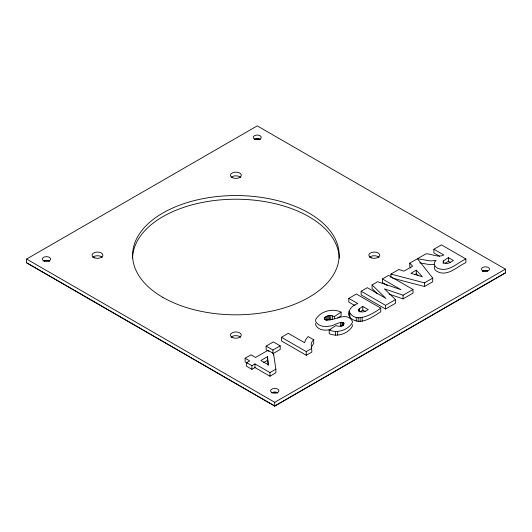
<?xml version="1.0" encoding="UTF-8"?>
<svg xmlns="http://www.w3.org/2000/svg" width="532" height="532" viewBox="0 0 532 532"><rect width="100%" height="100%" fill="white"/><g stroke="black" fill="none" stroke-linecap="round" stroke-linejoin="round"><path stroke-width="0.8" d="M443.156 261.365L443.109 261.963C445.623 265.721 450.671 262.17 453.377 260.5L448.416 257.634L443.568 260.813L443.109 263.433M434.425 266.16C433.061 270.529 438.78 272.65 442.159 273.069C451.222 273.628 458.125 266.007 465.879 262.635L465.879 258.971L441.467 244.88L433.893 249.249L433.893 252.913L439.552 256.185M348.786 298.386L356.367 294.01L380.772 308.108L380.772 311.772C372.593 316.906 360.59 326.156 350.96 318.316C345.228 312.829 351.738 305.129 357.843 303.612L348.786 298.386L348.786 302.05L355.057 305.667M311.287 347.349L313.7 343.419L313.7 339.755L308.141 336.543L305.734 339.662L304.563 342.701L288.291 333.311L281.435 337.275L281.435 340.939L306.259 355.27L311.872 352.031C311.985 347.762 309.425 343.087 313.7 339.755M337.734 318.016L341.092 315.815L341.092 312.151L334.369 316.553C331.15 314.984 326.129 315.044 324.207 318.508L324.374 319.36C332.573 323.163 345.374 310.309 352.251 320.909L352.384 322.558C348.101 330.013 337.195 333.737 329.222 329.946L329.222 333.611C337.195 337.401 348.101 333.677 352.384 326.222L352.251 324.573M358.635 309.744L359.273 308.72L362.791 306.472L368.237 309.617C365.604 311.413 361.514 313.408 358.841 310.628L358.635 309.744L358.635 311.207M359.832 311.991L362.791 310.136L365.517 311.705M329.222 329.946L335.918 325.604C338.598 326.781 342.542 326.495 344.184 323.815L344.064 323.17C339.436 320.623 334.123 326.163 329.222 326.149C324.48 327.06 318.229 326.362 315.782 321.614L315.602 319.705C320.171 311.3 332.473 307.815 341.092 312.151M26.6 259.044L257.255 125.878L505.4 269.145L505.4 272.956L274.745 406.122L26.6 262.855L26.6 259.044L274.745 402.312L505.4 269.145M245.132 358.229L251.044 354.817L255.606 357.451L267.962 350.315L273.541 353.541L275.869 369.148L275.869 372.812L269.963 376.23L254.954 367.565L251.895 369.334L246.629 366.295L246.629 362.631L249.694 360.862L245.132 358.229L245.132 361.893L247.087 363.024M268.866 351.333L266.146 349.763L266.146 346.099L273.388 341.916L280.184 345.84L280.184 349.504L272.943 353.687L272.943 350.023L280.184 345.84M389.085 294.11L403.09 298.884L413.012 293.159L413.012 289.494L403.09 295.22L384.417 288.856L395.469 299.622L395.469 303.287L385.554 309.012L361.142 294.914L361.142 291.25L367.319 287.686L385.939 298.432L372.081 284.939L377.673 281.707L401.042 289.714L382.422 278.968L382.422 282.632L387.436 285.524M382.422 278.968L388.599 275.396L413.012 289.494M390.914 277.731L390.914 274.066L398.814 269.505L404.067 271.127L412.633 266.18L409.786 263.167L425.979 253.817C431.745 253.711 438.275 258.067 443.801 254.968L433.893 249.249M416.27 270.176L410.91 273.268L422.381 276.78L416.27 270.176L416.27 273.84L417.933 275.643M246.629 362.631L251.895 365.67L254.954 363.901L269.963 372.566L275.869 369.148M267.397 356.719L260.866 360.49L268.554 364.925L267.397 356.719L268.088 365.304M414.927 274.612L416.27 273.84M263.48 362.644L267.397 360.383M445.231 263.134L448.416 261.298L450.538 262.529M380.772 308.108C373.497 313.641 354.771 324.919 349.012 311.12M361.142 291.25L385.554 305.348L395.469 299.622M390.914 274.066L424.503 282.858L432.729 278.11L417.46 258.738L430.76 260.979L436.114 260.407C431.964 263.234 435.535 268.301 439.512 268.86C449.46 271.766 457.587 262.549 465.879 258.971M281.435 337.275L306.259 351.605L311.872 348.367M392.516 278.15L424.503 286.522L432.729 281.774L432.729 278.11M505.4 272.81L274.745 405.976L26.6 262.708M332.473 315.868L332.473 319.533L329.461 319.227L325.943 320.297L325.943 316.633M330.791 329.408C325.69 330.891 318.575 330.505 315.782 325.278L315.602 323.37M434.677 264.384L428.187 264.377L419.755 262.828M266.146 346.099L272.943 350.023M377.274 293.664L372.081 288.603L372.081 284.939M410.923 268.035L409.786 266.831L409.786 263.167M448.416 257.634L448.416 261.298M443.568 260.813L443.568 263.014M424.503 282.858L424.503 286.522M403.09 295.22L403.09 298.884M385.554 305.348L385.554 309.012M362.791 306.472L362.791 310.136M362.152 317.591L362.152 321.255M360.151 317.764L360.151 321.428M359.273 308.72L359.273 311.652M358.182 317.657L358.182 321.321M356.26 317.285L356.26 320.949M349.83 313.514L349.83 317.178M349.185 312.337L349.185 316.001M343.492 322.651L343.492 325.584M342.801 322.412L342.801 326.076M341.896 322.359L341.896 326.023L340.527 326.276L340.527 322.611M337.68 331.456L337.68 335.12M335.579 331.516L335.579 335.18M334.369 316.553L334.369 318.754M330.751 315.562L330.751 319.227M329.461 315.562L329.461 319.227M328.231 315.742L328.231 319.406M327.054 316.094L327.054 319.759M324.7 317.564L324.7 319.765M306.259 351.605L306.259 355.27M274.745 402.312L274.745 406.122M273.541 353.541L273.541 355.004M269.963 372.566L269.963 376.23M254.954 363.901L254.954 367.565M251.895 365.67L251.895 369.334M231.167 337.182A5.44 3.139 0 0 1 240.584 337.182M271.819 392.802A4.143 2.394 0 0 1 277.677 392.802M369.56 257.282A5.44 3.139 0 0 1 378.977 257.282M231.167 177.382A5.44 3.139 0 0 1 240.584 177.382M132.594 258.08A103.294 59.637 0 0 1 235.876 199.214A103.294 59.637 0 0 1 339.163 258.08M92.774 257.282A5.44 3.139 0 0 1 102.191 257.282M43.564 261.019A4.143 2.394 0 0 1 49.423 261.019M254.422 139.397A4.003 2.308 0 0 1 260.082 139.397M482.677 271.174A4.003 2.308 0 0 1 487.505 270.808M271.819 392.942A4.143 2.394 0 0 1 277.677 392.942M44.422 260.786A4.143 2.394 0 0 1 49.423 261.165M482.677 271.32A4.003 2.308 0 0 1 487.505 270.954M254.422 139.537A4.003 2.308 0 0 1 260.082 139.537M232.032 337.308A5.44 3.139 0 0 0 241.129 335.898A5.44 3.139 0 0 0 234.472 332.054A5.44 3.139 0 0 0 232.032 337.308M94.769 257.907A5.44 3.139 0 0 0 102.922 255.187A5.44 3.139 0 0 0 94.769 252.467A5.44 3.139 0 0 0 94.769 257.907M232.032 177.508A5.44 3.139 0 0 0 241.129 176.099A5.44 3.139 0 0 0 234.472 172.255A5.44 3.139 0 0 0 232.032 177.508M162.839 297.355A103.294 59.637 0 0 0 335.652 270.622A103.294 59.637 0 0 0 209.143 197.585A103.294 59.637 0 0 0 162.839 297.355M482.677 270.781A4.003 2.308 0 0 0 489.374 269.744A4.003 2.308 0 0 0 484.472 266.911A4.003 2.308 0 0 0 482.677 270.781M44.422 261.119A4.143 2.394 0 0 0 50.64 259.044A4.143 2.394 0 0 0 44.422 256.976A4.143 2.394 0 0 0 44.422 261.119M271.819 392.516A4.143 2.394 0 0 0 278.748 391.446A4.143 2.394 0 0 0 273.674 388.513A4.143 2.394 0 0 0 271.819 392.516M254.422 138.998A4.003 2.308 0 0 0 261.119 137.961A4.003 2.308 0 0 0 256.218 135.135A4.003 2.308 0 0 0 254.422 138.998M371.549 257.907A5.44 3.139 0 0 0 379.708 255.187A5.44 3.139 0 0 0 371.549 252.467A5.44 3.139 0 0 0 371.549 257.907"/></g></svg>
